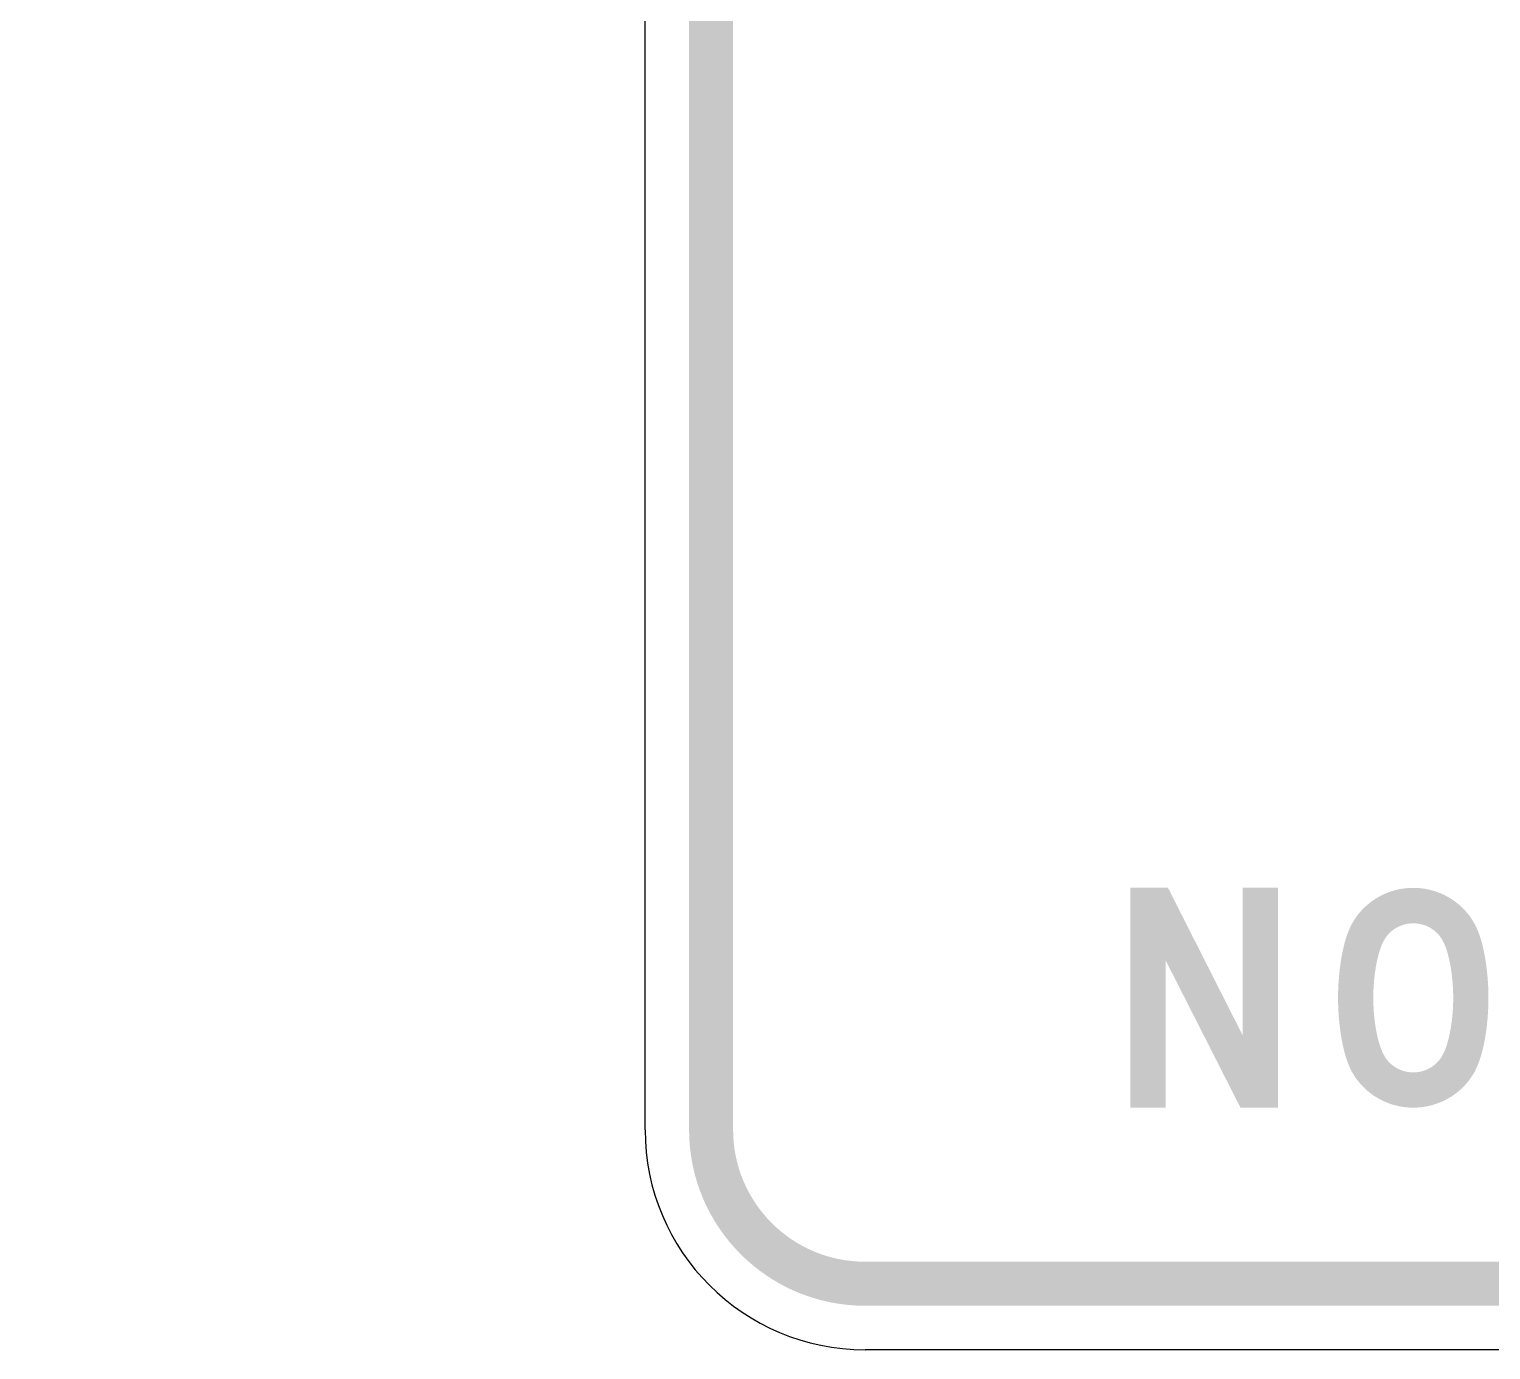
# Model space of a CAD drawing. Extents: x -6.6 to 43.9, y 0.2 to 34.4.
# Drawn here: x -6.63 to 10.3, y 3.85 to 19.15 of the extents above; entities that cross this region are included whole.
import ezdxf

# ---------------------------------------------------------------- set-up
doc = ezdxf.new("R2010")
doc.units = 0
doc.header["$MEASUREMENT"] = 0
doc.layers.add('L25', color=1, linetype='CONTINUOUS')

msp = doc.modelspace()

# ---------------------------------------------------------------- hatches: boundary and pattern name
at = {"layer": 'L25'}
h = msp.add_hatch(color=256, dxfattribs=at)
edge = h.paths.add_edge_path(flags=16)
edge.add_line((41.3039993357973, 4.867362799595185), (3.0539993357973, 4.867362799595227))
edge.add_arc((3.0539993357973, 6.397362799595271), 1.530000000000015, 180.0000000000005, 270, ccw=False)
edge.add_line((1.523999335797271, 6.397362799595214), (1.523999335797271, 31.89736279959517))
edge.add_arc((3.0539993357973, 31.89736279959516), 1.53, 90.00000000000051, 180.0000000000005, ccw=False)
edge.add_line((3.0539993357973, 33.42736279959519), (41.3039993357973, 33.42736279959519))
edge.add_arc((41.30399933579724, 31.89736279959516), 1.530000000000044, 1.0800249583553523e-12, 89.99999999999841, ccw=False)
edge.add_line((42.83399933579727, 31.89736279959516), (42.83399933579727, 6.397362799595157))
edge.add_arc((41.3039993357973, 6.397362799595157), 1.529999999999978, -90.0000000000008, 2.8421709430404007e-13, ccw=False)
edge = h.paths.add_edge_path()
edge.add_line((41.3039993357973, 4.357362799595194), (3.0539993357973, 4.357362799595236))
edge.add_arc((3.0539993357973, 6.397362799595214), 2.04, 180, 270, ccw=False)
edge.add_line((1.01399933579728, 6.397362799595214), (1.01399933579728, 31.89736279959517))
edge.add_arc((3.053999335797243, 31.89736279959521), 2.039999999999971, 89.9999999999996, 180.0000000000008, ccw=False)
edge.add_line((3.0539993357973, 33.93736279959523), (41.30399933579734, 33.93736279959523))
edge.add_arc((41.3039993357973, 31.89736279959516), 2.040000000000008, -2.2737367544323206e-13, 89.99999999999898, ccw=False)
edge.add_line((43.34399933579726, 31.89736279959516), (43.34399933579726, 6.397362799595157))
edge.add_arc((41.3039993357973, 6.397362799595157), 2.039999999999985, -90.00000000000051, 0, ccw=False)
h = msp.add_hatch(color=256, dxfattribs=at)
edge = h.paths.add_edge_path()
edge.add_line((33.04797761230856, 11.75072969969148), (33.04797761230856, 12.26012150602743))
edge.add_line((33.04797761230856, 12.26012150602742), (32.1826788670479, 12.26012150602742))
edge.add_line((32.18267886704785, 12.26012150602742), (32.18267886704785, 11.85305294463231))
edge.add_line((32.18267886704785, 11.85305294463228), (32.64090905091341, 11.85305294463228))
edge.add_arc((32.19039153004667, 11.81980648175778), 0.4517425858844799, -167.7603682689754, 4.22055804306018, ccw=False)
edge.add_line((31.7489172852334, 11.7240366792721), (31.7489172852334, 12.79620633278275))
edge.add_arc((32.17283218292414, 12.72183698460265), 0.4303889408812618, 38.86390389867728, 170.0495944512836, ccw=False)
edge.add_line((32.50794962881855, 12.99189427091449), (32.56527882639192, 12.89852957772358))
edge.add_line((32.56527882639193, 12.89852957772359), (32.94787878573598, 13.05201444513484))
edge.add_line((32.94787878573595, 13.05201444513489), (32.79955598740737, 13.28273879809045))
edge.add_arc((32.17239468835226, 12.71652631561443), 0.8449425248761997, 42.07629038227596, 169.4081457272808)
edge.add_line((31.34184872383832, 12.87183655730428), (31.34184872383832, 11.64840645475063))
edge.add_arc((32.18740215897952, 11.82480598972126), 0.863757725069362, 191.7840411082913, 355.08024228448)
h.paths.add_polyline_path([(27.00200848732527, 10.98552978100338), (26.54377830345976, 10.98552978100338), (25.90537023176358, 12.16002267945487), (25.65178653777974, 11.80189132216191), (25.65178653777974, 10.98552978100338), (25.24249355801635, 10.98552978100338), (25.24249355801635, 13.53693764941977), (25.65178653777974, 13.53693764941977), (25.65178653777974, 12.51592961837957), (26.41698645646784, 13.53693764941977), (26.92637826280384, 13.53693764941977), (26.16117834411574, 12.51592961837957)])
h.paths.add_polyline_path([(20.52227778052759, 12.46476799590914), (20.52227778052759, 10.98552978100338), (20.1129848007642, 10.98552978100338), (20.1129848007642, 13.53693764941977), (20.5467463825787, 13.53693764941977), (21.10729981138508, 12.10886105698444), (21.66785324019145, 13.53693764941977), (22.1016148220059, 13.53693764941977), (22.1016148220059, 10.98552978100338), (21.69454626061082, 10.98552978100338), (21.69454626061082, 12.46476799590914), (21.10729981138508, 10.98552978100338)])
h.paths.add_polyline_path([(28.02079209999727, 10.98552978100338), (27.61372353860213, 10.98552978100338), (27.61372353860213, 13.53471323105151), (28.02079209999727, 13.53471323105151)])
h.paths.add_polyline_path([(13.09494484884289, 13.53471323105151), (13.09494484884289, 10.98552978100338), (12.66118326702843, 10.98552978100338), (11.7936601033995, 12.69388308784193), (11.7936601033995, 10.98552978100338), (11.38659154200434, 10.98552978100338), (11.38659154200434, 13.53471323105151), (11.82035312381885, 13.53471323105151), (12.68565186907949, 11.82635992421297), (12.68565186907949, 13.53471323105151)])
h.paths.add_polyline_path([(30.61223949904263, 13.53471323105151), (30.61223949904263, 10.98552978100338), (30.17847791722818, 10.98552978100338), (29.31095475359928, 12.69388308784193), (29.31095475359928, 10.98552978100338), (28.90388619220414, 10.98552978100338), (28.90388619220414, 13.53471323105151), (29.33764777401859, 13.53471323105151), (30.20294651927929, 11.82635992421297), (30.20294651927929, 13.53471323105151)])
h.paths.add_polyline_path([(23.32319124258601, 11.06560884226144), (23.36444218334856, 11.04757454412334), (23.40663589517732, 11.03186024483023), (23.44963769649144, 11.01849201178493), (23.49331290571004, 11.00749591239014), (23.5375268412522, 10.99889801404868), (23.58214482153704, 10.9927243841633), (23.62703216498363, 10.98900109013664), (23.67205419001118, 10.98775419937164), (23.71707621503865, 10.98900109013664), (23.76196355848529, 10.9927243841633), (23.8065815387701, 10.99889801404868), (23.85079547431224, 11.00749591239014), (23.89447068353087, 11.01849201178493), (23.93747248484496, 11.03186024483023), (23.97966619667378, 11.04757454412334), (24.0209171374363, 11.06560884226144), (24.06109424602428, 11.08592693451857), (24.10008094321989, 11.10845206687549), (24.13776427027784, 11.13309734798963), (24.17403126845284, 11.15977588651862), (24.20876897899967, 11.18840079111976), (24.24186444317303, 11.21888517045068), (24.27320470222764, 11.2511421331688), (24.30267679741837, 11.28508478793168), (24.33020107834773, 11.32071603111729), (24.35583112801032, 11.35839790998619), (24.37965383774878, 11.39858225951946), (24.40175609890542, 11.44172091469801), (24.42222480282294, 11.48826571050301), (24.44114684084377, 11.53866848191552), (24.45860910431031, 11.59338106391652), (24.47469848456524, 11.65285529148719), (24.48946059956336, 11.71735907960016), (24.50277597370859, 11.78642466319496), (24.51448385801746, 11.85940035720273), (24.52442350350617, 11.9356344765547), (24.53243416119113, 12.01447533618193), (24.53835508208874, 12.09527125101573), (24.54202551721528, 12.17737053598717), (24.5432847175872, 12.26012150602742), (24.54202551721528, 12.34287320016222), (24.53835508208874, 12.42497755379532), (24.53243416119113, 12.50578722642496), (24.52442350350617, 12.5846548775495), (24.51448385801746, 12.66093316666723), (24.50277597370859, 12.73397475327641), (24.48946059956336, 12.80313229687539), (24.47469848456524, 12.86775845696241), (24.45860910431031, 12.92738764076051), (24.44114684084371, 12.98228124639178), (24.42222480282294, 13.03288241970301), (24.40175609890542, 13.07963430654104), (24.37965383774872, 13.12298005275255), (24.35583112801032, 13.16336280418454), (24.33020107834767, 13.20122570668366), (24.30267679741837, 13.23701190609677), (24.2732047022277, 13.27107693283364), (24.24186444317303, 13.30342585555593), (24.20876897899967, 13.33397612748826), (24.17403126845284, 13.36264520185523), (24.13776427027784, 13.38935053188141), (24.10008094321989, 13.41400957079151), (24.06109424602428, 13.43653977181009), (24.0209171374363, 13.45685858816171), (23.97966619667378, 13.47489288629987), (23.93747248484496, 13.49060718559298), (23.89447068353087, 13.50397541863828), (23.85079547431224, 13.51497151803301), (23.8065815387701, 13.52356941637447), (23.76196355848529, 13.52974304625985), (23.71707621503865, 13.53346634028645), (23.67205419001118, 13.53471323105151), (23.62703216498363, 13.53346634028645), (23.58214482153704, 13.52974304625985), (23.5375268412522, 13.52356941637447), (23.49331290571004, 13.51497151803301), (23.44963769649144, 13.50397541863828), (23.40663589517732, 13.49060718559298), (23.36444218334856, 13.47489288629987), (23.32319124258601, 13.45685858816171), (23.28301413399799, 13.43653977181009), (23.24402743680241, 13.41400957079151), (23.20634410974446, 13.38935053188141), (23.17007711156947, 13.36264520185523), (23.13533940102263, 13.33397612748826), (23.10224393684928, 13.30342585555593), (23.07090367779463, 13.27107693283364), (23.04143158260393, 13.23701190609677), (23.01390730167461, 13.20122570668366), (22.98827725201193, 13.16336280418454), (22.96445454227353, 13.12298005275255), (22.94235228111683, 13.07963430654104), (22.92188357719937, 13.03288241970301), (22.90296153917853, 12.98228124639184), (22.88549927571194, 12.92738764076051), (22.86940989545701, 12.86775845696241), (22.85464778045892, 12.80313229687539), (22.84133240631365, 12.73397475327641), (22.82962452200485, 12.66093316666723), (22.81968487651608, 12.5846548775495), (22.81167421883112, 12.50578722642496), (22.80575329793351, 12.42497755379532), (22.80208286280697, 12.34287320016222), (22.80082366243508, 12.26012150602742), (22.80208286280697, 12.17737053598717), (22.80575329793351, 12.09527125101573), (22.81167421883112, 12.01447533618193), (22.81968487651608, 11.9356344765547), (22.82962452200485, 11.85940035720273), (22.84133240631365, 11.78642466319496), (22.85464778045892, 11.71735907960016), (22.86940989545701, 11.65285529148719), (22.88549927571194, 11.59338106391652), (22.90296153917853, 11.53866848191552), (22.92188357719937, 11.48826571050301), (22.94235228111683, 11.44172091469801), (22.96445454227353, 11.39858225951946), (22.98827725201193, 11.35839790998619), (23.01390730167458, 11.32071603111729), (23.04143158260393, 11.28508478793168), (23.07090367779463, 11.2511421331688), (23.10224393684928, 11.21888517045068), (23.13533940102263, 11.18840079111976), (23.17007711156947, 11.15977588651862), (23.20634410974446, 11.13309734798963), (23.24402743680241, 11.10845206687549), (23.28301413399799, 11.08592693451857)])
h.paths.add_polyline_path([(23.67205419001118, 11.39630570634563), (23.70371956750569, 11.39761631742851), (23.7351894394796, 11.40150760138397), (23.76626830041218, 11.40791873427224), (23.79676064478281, 11.41678889215353), (23.82647096707083, 11.42805725108815), (23.85520376175566, 11.44166298713634), (23.88276352331656, 11.45754527635825), (23.90895474623289, 11.47564329481429), (23.93362464656082, 11.49597948943443), (23.95679132666322, 11.51890939062849), (23.97851561048003, 11.54487179967623), (23.99885832195082, 11.57430551785728), (24.01788028501551, 11.60764934645135), (24.03564232361381, 11.64534208673808), (24.0522052616854, 11.68782253999711), (24.06762992317013, 11.7355295075082), (24.08193441043102, 11.78871135369207), (24.09496593952406, 11.84685469553324), (24.10652900492869, 11.90925571315745), (24.11642810112426, 11.97521058669031), (24.12446772259011, 12.04401549625754), (24.13045236380555, 12.11496662198488), (24.13418651924991, 12.18736014399781), (24.13547468340266, 12.26049224242212), (24.13418651924991, 12.3336562010054), (24.13045236380555, 12.40613371798275), (24.12446772259011, 12.47720359521151), (24.11642810112426, 12.54614463454868), (24.10652900492869, 12.61223563785154), (24.09496593952406, 12.67475540697717), (24.08193441043102, 12.73298274378277), (24.06762992317013, 12.78619645012554), (24.0522052616854, 12.83387083338317), (24.03564232361381, 12.87626222301617), (24.01788028501551, 12.91382245400553), (23.99885832195082, 12.94700336133235), (23.97851561048003, 12.97625677997769), (23.95679132666322, 13.00203454492259), (23.93362464656082, 13.02478849114812), (23.90895474623289, 13.0449704536353), (23.88276352331656, 13.06294610011724), (23.85520376175566, 13.07873642933509), (23.82647096707083, 13.09227627278182), (23.79676064478281, 13.10350046195066), (23.76626830041218, 13.1123438283347), (23.7351894394796, 13.11874120342708), (23.70371956750569, 13.12262741872087), (23.67205419001118, 13.12393730570926), (23.64038881251662, 13.12262741872087), (23.60891894054271, 13.11874120342708), (23.57784007961016, 13.1123438283347), (23.54734773523947, 13.10350046195066), (23.51763741295144, 13.09227627278182), (23.48890461826667, 13.07873642933509), (23.46134485670575, 13.06294610011724), (23.43515363378941, 13.0449704536353), (23.41048373346149, 13.02478849114812), (23.38731705335908, 13.00203454492259), (23.3655927695423, 12.97625677997769), (23.34525005807143, 12.94700336133235), (23.32622809500677, 12.91382245400553), (23.30846605640846, 12.87626222301617), (23.29190311833688, 12.83387083338317), (23.27647845685212, 12.78619645012554), (23.26217396959129, 12.73298274378277), (23.24914244049819, 12.67475540697717), (23.23757937509356, 12.61223563785154), (23.22768027889799, 12.54614463454868), (23.21964065743219, 12.47720359521145), (23.21365601621676, 12.40613371798275), (23.20992186077234, 12.3336562010054), (23.20863369661961, 12.26049224242212), (23.20992186077234, 12.18736014399781), (23.21365601621676, 12.11496662198488), (23.21964065743219, 12.04401549625754), (23.22768027889799, 11.97521058669031), (23.23757937509356, 11.90925571315745), (23.24914244049819, 11.84685469553324), (23.26217396959129, 11.78871135369207), (23.27647845685212, 11.7355295075082), (23.29190311833688, 11.68782253999711), (23.30846605640846, 11.64534208673808), (23.32622809500677, 11.60764934645135), (23.34525005807143, 11.57430551785728), (23.3655927695423, 11.54487179967623), (23.38731705335908, 11.51890939062849), (23.41048373346149, 11.49597948943443), (23.43515363378941, 11.47564329481429), (23.46134485670575, 11.45754527635825), (23.48890461826667, 11.44166298713634), (23.51763741295144, 11.42805725108815), (23.54734773523947, 11.41678889215353), (23.5778400796101, 11.40791873427224), (23.60891894054271, 11.40150760138397), (23.64038881251662, 11.39761631742851)], flags=16)
h.paths.add_polyline_path([(14.31652126942299, 11.06560884226144), (14.35777221018549, 11.04757454412334), (14.39996592201427, 11.03186024483023), (14.44296772332842, 11.01849201178493), (14.48664293254703, 11.00749591239014), (14.53085686808919, 10.99889801404868), (14.57547484837397, 10.9927243841633), (14.62036219182059, 10.98900109013664), (14.66538421684811, 10.98775419937164), (14.71040624187563, 10.98900109013664), (14.75529358532225, 10.9927243841633), (14.79991156560709, 10.99889801404868), (14.84412550114922, 11.00749591239014), (14.8878007103678, 11.01849201178493), (14.93080251168195, 11.03186024483023), (14.97299622351073, 11.04757454412334), (15.01424716427323, 11.06560884226144), (15.05442427286127, 11.08592693451857), (15.09341097005688, 11.10845206687549), (15.13109429711483, 11.13309734798963), (15.16736129528982, 11.15977588651862), (15.20209900583666, 11.18840079111976), (15.23519447001001, 11.21888517045068), (15.26653472906463, 11.2511421331688), (15.2960068242553, 11.28508478793168), (15.32353110518466, 11.32071603111729), (15.34916115484731, 11.35839790998619), (15.37298386458571, 11.39858225951946), (15.39508612574241, 11.44172091469801), (15.41555482965987, 11.48826571050301), (15.4344768676807, 11.53866848191552), (15.4519391311473, 11.59338106391652), (15.46802851140222, 11.65285529148719), (15.48279062640032, 11.71735907960016), (15.49610600054558, 11.78642466319496), (15.50781388485439, 11.85940035720273), (15.51775353034316, 11.9356344765547), (15.52576418802812, 12.01447533618193), (15.53168510892573, 12.09527125101573), (15.53535554405227, 12.17737053598717), (15.53661474442416, 12.26012150602742), (15.53535554405227, 12.34287320016222), (15.53168510892573, 12.42497755379532), (15.52576418802812, 12.50578722642496), (15.51775353034316, 12.5846548775495), (15.50781388485439, 12.66093316666723), (15.49610600054558, 12.73397475327641), (15.48279062640032, 12.80313229687539), (15.46802851140222, 12.86775845696241), (15.4519391311473, 12.92738764076051), (15.4344768676807, 12.98228124639178), (15.41555482965987, 13.03288241970301), (15.39508612574241, 13.07963430654104), (15.37298386458571, 13.12298005275255), (15.34916115484731, 13.16336280418454), (15.32353110518466, 13.20122570668366), (15.2960068242553, 13.23701190609677), (15.26653472906463, 13.27107693283364), (15.23519447001001, 13.30342585555593), (15.20209900583666, 13.33397612748826), (15.16736129528982, 13.36264520185523), (15.13109429711483, 13.38935053188141), (15.09341097005688, 13.41400957079151), (15.05442427286127, 13.43653977181009), (15.01424716427323, 13.45685858816171), (14.97299622351073, 13.47489288629987), (14.93080251168195, 13.49060718559298), (14.8878007103678, 13.50397541863828), (14.84412550114922, 13.51497151803301), (14.79991156560709, 13.52356941637447), (14.75529358532225, 13.52974304625985), (14.71040624187563, 13.53346634028645), (14.66538421684811, 13.53471323105151), (14.62036219182059, 13.53346634028645), (14.57547484837397, 13.52974304625985), (14.53085686808919, 13.52356941637447), (14.48664293254703, 13.51497151803301), (14.44296772332842, 13.50397541863828), (14.39996592201427, 13.49060718559298), (14.35777221018549, 13.47489288629987), (14.31652126942299, 13.45685858816171), (14.27634416083495, 13.43653977181009), (14.2373574636394, 13.41400957079151), (14.19967413658145, 13.38935053188141), (14.1634071384064, 13.36264520185523), (14.12866942785962, 13.33397612748826), (14.09557396368621, 13.30342585555593), (14.06423370463159, 13.27107693283364), (14.03476160944092, 13.23701190609677), (14.00723732851156, 13.20122570668366), (13.98160727884891, 13.16336280418454), (13.95778456911052, 13.12298005275255), (13.93568230795381, 13.07963430654104), (13.91521360403635, 13.03288241970301), (13.89629156601552, 12.98228124639184), (13.87882930254892, 12.92738764076051), (13.862739922294, 12.86775845696241), (13.8479778072959, 12.80313229687539), (13.83466243315064, 12.73397475327641), (13.82295454884178, 12.66093316666723), (13.81301490335306, 12.5846548775495), (13.8050042456681, 12.50578722642496), (13.79908332477046, 12.42497755379532), (13.79541288964396, 12.34287320016222), (13.79415368927204, 12.26012150602742), (13.79541288964396, 12.17737053598717), (13.79908332477049, 12.09527125101573), (13.8050042456681, 12.01447533618193), (13.81301490335306, 11.9356344765547), (13.82295454884178, 11.85940035720273), (13.83466243315064, 11.78642466319496), (13.8479778072959, 11.71735907960016), (13.862739922294, 11.65285529148719), (13.87882930254892, 11.59338106391652), (13.89629156601552, 11.53866848191552), (13.91521360403635, 11.48826571050301), (13.93568230795381, 11.44172091469801), (13.95778456911052, 11.39858225951946), (13.98160727884891, 11.35839790998619), (14.00723732851156, 11.32071603111729), (14.03476160944092, 11.28508478793168), (14.06423370463159, 11.2511421331688), (14.09557396368621, 11.21888517045068), (14.12866942785962, 11.18840079111976), (14.1634071384064, 11.15977588651862), (14.19967413658145, 11.13309734798963), (14.2373574636394, 11.10845206687549), (14.27634416083495, 11.08592693451857)])
h.paths.add_polyline_path([(14.66538421684811, 11.39630570634563), (14.69704959434267, 11.39761631742851), (14.72851946631653, 11.40150760138397), (14.75959832724914, 11.40791873427224), (14.79009067161977, 11.41678889215353), (14.81980099390782, 11.42805725108815), (14.84853378859259, 11.44166298713634), (14.87609355015354, 11.45754527635825), (14.90228477306988, 11.47564329481429), (14.92695467339774, 11.49597948943443), (14.95012135350021, 11.51890939062849), (14.97184563731696, 11.54487179967623), (14.99218834878781, 11.57430551785728), (15.01121031185249, 11.60764934645135), (15.02897235045077, 11.64534208673808), (15.04553528852239, 11.68782253999711), (15.06095995000712, 11.7355295075082), (15.075264437268, 11.78871135369207), (15.08829596636104, 11.84685469553324), (15.09985903176567, 11.90925571315745), (15.10975812796124, 11.97521058669031), (15.1177977494271, 12.04401549625754), (15.12378239064253, 12.11496662198488), (15.12751654608689, 12.18736014399781), (15.12880471023962, 12.26049224242212), (15.12751654608689, 12.3336562010054), (15.12378239064248, 12.40613371798275), (15.1177977494271, 12.47720359521151), (15.10975812796124, 12.54614463454868), (15.09985903176567, 12.61223563785154), (15.08829596636104, 12.67475540697717), (15.075264437268, 12.73298274378277), (15.06095995000712, 12.78619645012554), (15.04553528852239, 12.83387083338317), (15.02897235045077, 12.87626222301617), (15.01121031185249, 12.91382245400553), (14.99218834878781, 12.94700336133235), (14.97184563731696, 12.97625677997769), (14.95012135350021, 13.00203454492259), (14.92695467339774, 13.02478849114812), (14.90228477306988, 13.0449704536353), (14.87609355015354, 13.06294610011724), (14.84853378859259, 13.07873642933509), (14.81980099390782, 13.09227627278182), (14.79009067161977, 13.10350046195066), (14.75959832724914, 13.1123438283347), (14.72851946631653, 13.11874120342708), (14.69704959434267, 13.12262741872087), (14.66538421684811, 13.12393730570926), (14.63371883935355, 13.12262741872087), (14.60224896737969, 13.11874120342708), (14.57117010644708, 13.1123438283347), (14.54067776207646, 13.10350046195066), (14.5109674397884, 13.09227627278182), (14.48223464510363, 13.07873642933509), (14.45467488354274, 13.06294610011724), (14.42848366062634, 13.0449704536353), (14.40381376029848, 13.02478849114812), (14.38064708019601, 13.00203454492259), (14.35892279637926, 12.97625677997769), (14.33858008490841, 12.94700336133235), (14.31955812184373, 12.91382245400553), (14.30179608324545, 12.87626222301617), (14.28523314517383, 12.83387083338317), (14.2698084836891, 12.78619645012554), (14.25550399642822, 12.73298274378277), (14.24247246733518, 12.67475540697717), (14.23090940193055, 12.61223563785154), (14.22101030573498, 12.54614463454868), (14.21297068426912, 12.47720359521145), (14.20698604305369, 12.40613371798275), (14.20325188760933, 12.3336562010054), (14.2019637234566, 12.26049224242212), (14.20325188760933, 12.18736014399781), (14.20698604305369, 12.11496662198488), (14.21297068426912, 12.04401549625754), (14.22101030573498, 11.97521058669031), (14.23090940193055, 11.90925571315745), (14.24247246733518, 11.84685469553324), (14.25550399642822, 11.78871135369207), (14.2698084836891, 11.7355295075082), (14.28523314517383, 11.68782253999711), (14.30179608324545, 11.64534208673808), (14.31955812184373, 11.60764934645135), (14.33858008490841, 11.57430551785728), (14.35892279637926, 11.54487179967623), (14.38064708019601, 11.51890939062849), (14.40381376029848, 11.49597948943443), (14.42848366062634, 11.47564329481429), (14.45467488354274, 11.45754527635825), (14.48223464510363, 11.44166298713634), (14.5109674397884, 11.42805725108815), (14.54067776207646, 11.41678889215353), (14.57117010644708, 11.40791873427224), (14.60224896737969, 11.40150760138397), (14.63371883935355, 11.39761631742851)], flags=16)
h.paths.add_polyline_path([(17.75287691201984, 11.59724483228024), (17.83867016518974, 11.46680065252474), (17.9210029706442, 11.35906986970161), (18.0000643170531, 11.27153263487804), (18.07604319308643, 11.2016690991212), (18.14912858741417, 11.14695941349828), (18.21950948870619, 11.10488372907639), (18.28737488563257, 11.07292219692283), (18.35291376686317, 11.04855496810461), (18.41631874154066, 11.02965899748654), (18.47779690069791, 11.01569845512319), (18.53755895584067, 11.00653431486631), (18.59581561847435, 11.00202755056813), (18.65277760010463, 11.00203913608044), (18.7086556122371, 11.00643004525534), (18.76366036637734, 11.01506125194476), (18.81800257403091, 11.02779373000067), (18.87179410780135, 11.04449424603126), (18.92475148468364, 11.06505273766936), (18.97649238277083, 11.08936493530393), (19.02663448015579, 11.11732656932395), (19.07479545493149, 11.14883337011838), (19.12059298519091, 11.18378106807626), (19.16364474902701, 11.22206539358655), (19.20356842453268, 11.26358207703828), (19.24004106555162, 11.30814647432857), (19.27297722893042, 11.35525244338726), (19.30235084726618, 11.40431346765251), (19.32813585315631, 11.45474303056233), (19.35030617919796, 11.50595461555469), (19.36883575798842, 11.5573617060677), (19.38369852212492, 11.6083777855394), (19.39486840420471, 11.65841633740786), (19.40235336926747, 11.70700380385642), (19.40629751212293, 11.75411846204941), (19.40687896002325, 11.79985154789648), (19.40427584022055, 11.84429429730721), (19.39866627996693, 11.88753794619134), (19.39022840651461, 11.92967373045843), (19.37914034711571, 11.97079288601816), (19.36558022902236, 12.01098664878015), (19.34970952531273, 12.05031149811703), (19.33162309236909, 12.08868488725341), (19.31139913239969, 12.12598951287691), (19.28911584761272, 12.16210807167511), (19.2648514402166, 12.19692326033567), (19.23868411241943, 12.23031777554615), (19.21069206642954, 12.26217431399425), (19.18095350445515, 12.29237557236746), (19.14954880098816, 12.32082814247269), (19.11656701965461, 12.34753419659341), (19.08209939636404, 12.37251980213244), (19.04623716702625, 12.39581102649248), (19.00907156755079, 12.41743393707634), (18.97069383384724, 12.43741460128672), (18.93119520182537, 12.45577908652638), (18.89066690739469, 12.47255346019813), (18.84926318268828, 12.48778334025673), (18.80739024473223, 12.50159254686525), (18.76551730677625, 12.5141244507389), (18.7241135820698, 12.52552242259276), (18.68364828386245, 12.53592983314195), (18.64459062540382, 12.54549005310179), (18.60740981994337, 12.55434645318718), (18.57257508073076, 12.56264240411343), (18.54043831770312, 12.57053213801339), (18.510882227548, 12.5782133326914), (18.48367220364071, 12.58589452736931), (18.45857363935644, 12.59378426126932), (18.43535192807042, 12.60209107361339), (18.41377246315781, 12.61102350362353), (18.3936006379939, 12.62079009052172), (18.37460184595389, 12.63159937353009), (18.35660447663633, 12.64361282572673), (18.33968890453303, 12.65680365561445), (18.3239985003591, 12.67109800555193), (18.30967663482977, 12.68642201789828), (18.29686667866008, 12.70270183501225), (18.28571200256528, 12.71986359925268), (18.27635597726038, 12.73783345297846), (18.26894197346064, 12.75653753854846), (18.26365753164694, 12.77591865249553), (18.26086687136331, 12.79598620804842), (18.26097838191953, 12.81676627260993), (18.26440045262541, 12.8382849135827), (18.27154147279077, 12.86056819836961), (18.28280983172536, 12.88364219437341), (18.29861391873908, 12.9075329689968), (18.31936212314162, 12.9322665896425), (18.34527529376194, 12.95774168307764), (18.37582411750523, 12.98334711352663), (18.41029174079574, 13.00834430457792), (18.44796131005779, 13.0319946798204), (18.48811597171562, 13.05355966284253), (18.53003887219359, 13.0723006772331), (18.57301315791591, 13.08747914658068), (18.61632197530693, 13.09835649447405), (18.65941935709782, 13.1041094254428), (18.70244288124755, 13.10357576778085), (18.7457010120221, 13.09550863072326), (18.78950221368734, 13.0786611235049), (18.83415495050917, 13.05178635536083), (18.8799676867535, 13.01363743552588), (18.9272488866863, 12.96296747323515), (18.97630701457345, 12.89852957772359), (19.3589069739175, 13.02532142471551), (19.30159091006652, 13.1242113754854), (19.24634503245079, 13.20688088489209), (19.19304986547445, 13.27514815427753), (19.14158593354156, 13.33083138498387), (19.09183376105611, 13.37574877835311), (19.04367387242218, 13.41171853572729), (18.9969867920438, 13.44055885844841), (18.95165304432504, 13.46408794785862), (18.90753070673978, 13.48384522890927), (18.86438806904133, 13.5002550209897), (18.82197097405287, 13.51346286709867), (18.7800252645975, 13.52361431023479), (18.73829678349841, 13.53085489339674), (18.69653137357875, 13.53533015958334), (18.65447487766167, 13.53718565179321), (18.61187313857036, 13.53656691302501), (18.56855852842321, 13.53359233273306), (18.52470953651959, 13.52827168619331), (18.4805911814542, 13.52058759513727), (18.43646848182166, 13.51052268129644), (18.3926064562167, 13.49805956640233), (18.34927012323388, 13.48318087218638), (18.30672450146793, 13.46586922038011), (18.26523460951353, 13.44610723271501), (18.22504157084603, 13.42389708147471), (18.18629092846427, 13.39931914115101), (18.14910433024767, 13.37247333678772), (18.11360342407579, 13.3434595934288), (18.07990985782817, 13.31237783611812), (18.04814527938424, 13.27932798989957), (18.01843133662362, 13.24440997981708), (17.99088967742574, 13.20772373091444), (17.96563615691394, 13.16939378744928), (17.94276345918701, 13.12964317053411), (17.92235847558734, 13.08871952049503), (17.90450809745752, 13.04687047765822), (17.88929921614005, 13.00434368234983), (17.87681872297742, 12.96138677489603), (17.86715350931212, 12.91824739562287), (17.86039046648665, 12.87517318485669), (17.856596211197, 12.83239078418239), (17.85575626155276, 12.79004284022062), (17.85783586101684, 12.74825100085098), (17.86280025305231, 12.70713691395292), (17.87061468112211, 12.66682222740587), (17.88124438868931, 12.6274285890895), (17.89465461921682, 12.58907764688331), (17.91081061616768, 12.55189104866673), (17.92961969544319, 12.5159998555481), (17.95075746269799, 12.48157278155077), (17.97384159602507, 12.44878795392685), (17.99848977351735, 12.41782349992855), (18.02431967326777, 12.38885754680803), (18.05094897336926, 12.36206822181742), (18.07799535191484, 12.33763365220886), (18.1050764869974, 12.31573196523442), (18.13188898301271, 12.29646381003261), (18.15844514956757, 12.27961992328687), (18.18483622257173, 12.26491356356689), (18.21115343793468, 12.25205798944245), (18.23748803156619, 12.2407664594831), (18.26393123937584, 12.23075223225874), (18.29057429727322, 12.22172856633898), (18.31750844116806, 12.21340872029361), (18.34479377090554, 12.2055450537963), (18.37236584207329, 12.19804633093759), (18.40012907419458, 12.19086041691196), (18.42798788679261, 12.18393517691385), (18.45584669939066, 12.17721847613774), (18.48360993151192, 12.17065817977817), (18.51118200267967, 12.16420215302963), (18.53846733241716, 12.15779826108655), (18.56539857993388, 12.15137119811885), (18.5920213631847, 12.14475297419762), (18.61840953981073, 12.13775242836937), (18.64463696745312, 12.13017839968046), (18.67077750375304, 12.12183972717753), (18.69690500635153, 12.11254524990693), (18.72309333288982, 12.10210380691518), (18.74941634100898, 12.09032423724875), (18.77588054755969, 12.07704361964051), (18.80222310623094, 12.06221199156846), (18.82811382992111, 12.04580763019692), (18.85322253152867, 12.0278088126903), (18.87721902395211, 12.00819381621295), (18.89977312008983, 11.98694091792925), (18.92055463284038, 11.96402839500371), (18.93923337510216, 11.93943452460047), (18.95552912229556, 11.91318827050054), (18.96936149992877, 11.88552134295054), (18.98070009603191, 11.85671613881368), (18.98951449863512, 11.82705505495306), (18.99577429576851, 11.7968204882319), (18.99944907546219, 11.76629483551324), (19.00050842574632, 11.73576049366039), (18.99892193465098, 11.70549985953642), (18.99468308532551, 11.67577360716894), (18.98788094139593, 11.6467555192429), (18.97862846160754, 11.61859765560774), (18.96703860470564, 11.59145207611277), (18.95322432943544, 11.56547084060753), (18.93729859454226, 11.54080600894127), (18.91937435877128, 11.51760964096349), (18.89956458086783, 11.49603379652348), (18.877993080995, 11.47621243310772), (18.85482712498703, 11.45820709875039), (18.83024484009619, 11.44206123912284), (18.80442435357457, 11.42781829989622), (18.77754379267429, 11.41552172674193), (18.7497812846475, 11.40521496533108), (18.72131495674643, 11.39694146133502), (18.69232293622315, 11.3907446604249), (18.66294171489483, 11.38667524921732), (18.63314124283897, 11.38481287810953), (18.60284983469785, 11.38524443844398), (18.57199580511403, 11.38805682156328), (18.54050746872983, 11.39333691880984), (18.50831314018779, 11.40117162152626), (18.47534113413025, 11.411647821055), (18.44151976519964, 11.4248524087385), (18.40678458898364, 11.44109022837029), (18.37110012485073, 11.46153793354665), (18.33443813311453, 11.48759013031497), (18.29677037408879, 11.52064142472256), (18.25806860808717, 11.56208642281672), (18.21830459542338, 11.61331973064466), (18.17745009641101, 11.67573595425381), (18.13547687136389, 11.75072969969148)])
h.paths.add_polyline_path([(-6.631329200168011, 11.75474714998893), (-6.631329200168011, 12.76997844920152), (-5.675079200168, 12.76997844920152), (-5.675079200168, 11.75474714998893)], flags=9)
h = msp.add_hatch(color=256, dxfattribs=at)
edge = h.paths.add_edge_path()
edge.add_line((31.57318823413937, 7.417562718283307), (31.57318823413937, 7.926954524619262))
edge.add_line((31.57318823413937, 7.926954524619305), (30.70788948887871, 7.926954524619305))
edge.add_line((30.70788948887866, 7.926954524619305), (30.70788948887866, 7.519885963224198))
edge.add_line((30.70788948887866, 7.519885963224169), (31.16611967274422, 7.519885963224169))
edge.add_arc((30.71560215187748, 7.486639500349611), 0.4517425858844799, -167.7603682689754, 4.22055804306018, ccw=False)
edge.add_line((30.27412790706421, 7.390869697863991), (30.27412790706421, 8.463039351374633))
edge.add_arc((30.698042804755, 8.388670003194534), 0.4303889408812618, 38.86390389867728, 170.0495944512836, ccw=False)
edge.add_line((31.03316025064936, 8.658727289506373), (31.09048944822273, 8.565362596315467))
edge.add_line((31.09048944822274, 8.565362596315481), (31.47308940756679, 8.718847463726732))
edge.add_line((31.47308940756676, 8.718847463726775), (31.32476660923818, 8.949571816682337))
edge.add_arc((30.69760531018306, 8.383359334206318), 0.8449425248761997, 42.07629038227596, 169.4081457272808)
edge.add_line((29.86705934566908, 8.538669575896108), (29.86705934566908, 7.315239473342459))
edge.add_arc((30.71261278081033, 7.491639008313086), 0.863757725069362, 191.7840411082913, 355.08024228448)
h.paths.add_polyline_path([(33.935520541252, 6.65236279959521), (33.52845197985687, 6.65236279959521), (33.52845197985687, 7.773469657208011), (32.63646021417685, 7.773469657208011), (32.63646021417685, 6.65236279959521), (32.22939165278177, 6.65236279959521), (32.22939165278177, 9.201546249643343), (32.63646021417685, 9.201546249643343), (32.63646021417685, 8.180538218603147), (33.52845197985687, 8.180538218603147), (33.52845197985687, 9.201546249643343), (33.935520541252, 9.201546249643343)])
h.paths.add_polyline_path([(28.1164420898333, 7.059431360990345), (28.1164420898333, 6.65236279959521), (26.56157365040599, 6.65236279959521), (26.56157365040599, 9.201546249643343), (26.97086663016944, 9.201546249643343), (26.97086663016944, 7.059431360990345)])
h.paths.add_polyline_path([(16.38263519715974, 7.773469657208011), (15.8732433908238, 7.773469657208011), (16.12682708480764, 8.538669575896108)], flags=16)
h.paths.add_polyline_path([(15.49064343147975, 6.65236279959521), (15.0568818496653, 6.65236279959521), (15.9244050132942, 9.201546249643343), (16.33147357468931, 9.201546249643343), (17.19677231995001, 6.65236279959521), (16.76523515650382, 6.65236279959521), (16.52277355436138, 7.366401095812876), (15.73310503362217, 7.366401095812876)])
h.paths.add_polyline_path([(19.62138834137446, 6.65236279959521), (19.16315815750895, 6.65236279959521), (18.52475008581274, 7.8268556980467), (18.2711663918289, 7.468724340753738), (18.2711663918289, 6.65236279959521), (17.86187341206551, 6.65236279959521), (17.86187341206551, 9.203770668011657), (18.2711663918289, 9.203770668011657), (18.2711663918289, 8.182762636971404), (19.036366310517, 9.203770668011657), (19.54575811685299, 9.203770668011657), (18.7805581981649, 8.182762636971404)])
h.paths.add_polyline_path([(29.13522570250518, 6.65236279959521), (28.72815714111005, 6.65236279959521), (28.72815714111005, 9.201546249643343), (29.13522570250518, 9.201546249643343)])
h.paths.add_polyline_path([(14.39178075754978, 9.201546249643343), (14.39178075754978, 6.65236279959521), (13.95801917573527, 6.65236279959521), (13.09049601210631, 8.360716106433756), (13.09049601210631, 6.65236279959521), (12.68342745071124, 6.65236279959521), (12.68342745071124, 9.201546249643343), (13.11718903252569, 9.201546249643343), (13.98248777778639, 7.493192942804797), (13.98248777778639, 9.201546249643343)])
h.paths.add_polyline_path([(7.836419826230554, 9.201546249643343), (7.836419826230554, 6.65236279959521), (7.402658244416102, 6.65236279959521), (6.535135080787143, 8.360716106433756), (6.535135080787143, 6.65236279959521), (6.128066519392036, 6.65236279959521), (6.128066519392036, 9.201546249643343), (6.561828101206487, 9.201546249643343), (7.427126846467161, 7.493192942804797), (7.427126846467161, 9.201546249643343)])
h.paths.add_polyline_path([(21.37867885231515, 7.773469657208011), (20.64017195404642, 7.773469657208011), (20.64017195404642, 7.059431360990345), (21.78797183207854, 7.059431360990345), (21.78797183207854, 6.65236279959521), (20.23310339265129, 6.65236279959521), (20.23310339265129, 9.201546249643343), (21.71011718918876, 9.201546249643343), (21.71011718918876, 8.794477688248207), (20.64017195404642, 8.794477688248207), (20.64017195404642, 8.182762636971404), (21.37867885231515, 8.182762636971404)])
h.paths.add_polyline_path([(9.055771828442346, 6.730217442485014), (9.097022769204898, 6.712183144346852), (9.139216481033657, 6.696468845053744), (9.182218282347776, 6.683100612008445), (9.225893491566381, 6.672104512613714), (9.270107427108542, 6.663506614272251), (9.314725407393382, 6.657332984386869), (9.359612750839972, 6.65360969036027), (9.404634775867521, 6.65236279959521), (9.449656800894985, 6.65360969036027), (9.494544144341631, 6.657332984386869), (9.539162124626444, 6.663506614272251), (9.583376060168575, 6.672104512613714), (9.62705126938721, 6.683100612008445), (9.6700530707013, 6.696468845053744), (9.712246782530116, 6.712183144346852), (9.75349772329264, 6.730217442485014), (9.793674831880622, 6.750535534742141), (9.832661529076233, 6.77306066709906), (9.870344856134182, 6.797705948213263), (9.906611854309176, 6.82438448674219), (9.941349564856012, 6.853009391343335), (9.974445029029397, 6.883493770674249), (10.00578528808404, 6.915750733392429), (10.03525738327465, 6.949693388155197), (10.06278166420407, 6.985324631340859), (10.08841171386666, 7.023006510209825), (10.11223442360506, 7.063190859742974), (10.13433668476176, 7.106329514921583), (10.15480538867928, 7.152874310726588), (10.17372742670008, 7.203277082139095), (10.19118969016668, 7.257989664140155), (10.20727907042163, 7.317463891710759), (10.22204118541967, 7.381967679823674), (10.23535655956493, 7.451033263418537), (10.2470644438738, 7.524008957426304), (10.25700408936251, 7.60024307677827), (10.26501474704753, 7.679083936405561), (10.27093566794511, 7.759879851239361), (10.27460610307168, 7.841979136210739), (10.27586530344354, 7.924730106250991), (10.27460610307168, 8.00748180038579), (10.27093566794511, 8.089586154018889), (10.26501474704753, 8.170395826648587), (10.25700408936251, 8.24926347777307), (10.2470644438738, 8.325541766890865), (10.23535655956493, 8.398583353500044), (10.22204118541967, 8.46774089709902), (10.20727907042163, 8.53236705718598), (10.19118969016668, 8.591996240984088), (10.17372742670008, 8.646889846615352), (10.15480538867928, 8.697491019926588), (10.13433668476176, 8.744242906764555), (10.11223442360506, 8.787588652976183), (10.08841171386666, 8.827971404408117), (10.06278166420407, 8.865834306907232), (10.03525738327465, 8.901620506320342), (10.00578528808404, 8.935685533057267), (9.974445029029397, 8.968034455779502), (9.941349564856012, 8.99858472771183), (9.906611854309176, 9.027253802078803), (9.870344856134182, 9.053959132104978), (9.832661529076233, 9.07861817101508), (9.793674831880622, 9.101148372033663), (9.75349772329264, 9.121467188385282), (9.712246782530116, 9.139501486523386), (9.6700530707013, 9.155215785816495), (9.62705126938721, 9.168584018861793), (9.583376060168575, 9.179580118256581), (9.539162124626444, 9.188178016598044), (9.494544144341631, 9.194351646483426), (9.449656800894985, 9.198074940510082), (9.404634775867521, 9.199321831275086), (9.359612750839972, 9.198074940510082), (9.314725407393382, 9.194351646483426), (9.270107427108542, 9.188178016598044), (9.225893491566381, 9.179580118256581), (9.182218282347776, 9.168584018861793), (9.139216481033657, 9.155215785816495), (9.097022769204898, 9.139501486523386), (9.055771828442346, 9.121467188385282), (9.015594719854334, 9.101148372033663), (8.976608022658752, 9.078618171015023), (8.938924695600804, 9.053959132104978), (8.90265769742581, 9.027253802078803), (8.867919986878974, 8.99858472771183), (8.834824522705617, 8.968034455779502), (8.803484263650972, 8.93568553305721), (8.774012168460331, 8.901620506320342), (8.746487887530947, 8.865834306907232), (8.720857837868266, 8.827971404408117), (8.697035128129897, 8.787588652976183), (8.674932866973165, 8.744242906764555), (8.654464163055707, 8.697491019926588), (8.635542125034931, 8.646889846615352), (8.618079861568276, 8.591996240984088), (8.60199048131335, 8.53236705718598), (8.587228366315259, 8.46774089709902), (8.573912992170023, 8.398583353500044), (8.562205107861189, 8.325541766890865), (8.552265462372475, 8.24926347777307), (8.544254804687455, 8.170395826648587), (8.538333883789846, 8.089586154018889), (8.53466344866331, 8.00748180038579), (8.533404248291419, 7.924730106250991), (8.53466344866331, 7.841979136210739), (8.538333883789846, 7.759879851239361), (8.544254804687455, 7.679083936405561), (8.552265462372475, 7.60024307677827), (8.562205107861189, 7.524008957426304), (8.573912992170023, 7.451033263418537), (8.587228366315259, 7.381967679823674), (8.60199048131335, 7.317463891710759), (8.618079861568276, 7.257989664140155), (8.635542125034931, 7.203277082139095), (8.654464163055707, 7.152874310726588), (8.674932866973165, 7.106329514921583), (8.697035128129897, 7.063190859742974), (8.720857837868266, 7.023006510209825), (8.746487887530947, 6.985324631340859), (8.774012168460331, 6.949693388155197), (8.803484263650972, 6.915750733392372), (8.834824522705617, 6.883493770674249), (8.867919986878974, 6.853009391343335), (8.90265769742581, 6.82438448674219), (8.938924695600804, 6.797705948213263), (8.976608022658752, 6.77306066709906), (9.015594719854334, 6.750535534742141)])
h.paths.add_polyline_path([(9.404634775867521, 7.060914306569202), (9.436300153362055, 7.062224917652088), (9.467770025335938, 7.066116201607542), (9.498848886268519, 7.07252733449576), (9.529341230639147, 7.081397492377107), (9.559051552927173, 7.092665851311722), (9.587784347612, 7.106271587359913), (9.615344109172895, 7.122153876581876), (9.641535332089262, 7.140251895037807), (9.666205232417155, 7.160588089657949), (9.689371912519562, 7.183517990852124), (9.71109619633637, 7.209480399899803), (9.731438907807217, 7.238914118080856), (9.750460870871848, 7.272257946674927), (9.768222909470154, 7.309950686961656), (9.784785847541741, 7.352431140220688), (9.800210509026499, 7.400138107731834), (9.814514996287357, 7.453319953915582), (9.827546525380399, 7.511463295756812), (9.839109590785085, 7.573864313380966), (9.849008686980653, 7.639819186913883), (9.857048308446451, 7.708624096481174), (9.863032949661886, 7.77957522220845), (9.866767105106305, 7.851968744221438), (9.868055269259003, 7.925100842645747), (9.866767105106305, 7.99826480122897), (9.863032949661886, 8.070742318206385), (9.857048308446451, 8.14181219543508), (9.849008686980596, 8.210753234772255), (9.839109590785085, 8.276844238075114), (9.827546525380399, 8.339364007200743), (9.814514996287357, 8.3975913440064), (9.800210509026499, 8.45080505034906), (9.784785847541741, 8.498479433606747), (9.768222909470154, 8.540870823239686), (9.750460870871848, 8.5784310542291), (9.731438907807217, 8.611611961555923), (9.71109619633637, 8.640865380201262), (9.689371912519562, 8.666643145146168), (9.666205232417155, 8.689397091371688), (9.641535332089262, 8.709579053858931), (9.615344109172895, 8.727554700340875), (9.587784347612, 8.743345029558668), (9.559051552927173, 8.75688487300539), (9.529341230639147, 8.768109062174233), (9.498848886268519, 8.776952428558275), (9.467770025335938, 8.783349803650708), (9.436300153362055, 8.787236018944498), (9.404634775867521, 8.788545905932835), (9.372969398372959, 8.787236018944498), (9.341499526399048, 8.783349803650708), (9.310420665466495, 8.776952428558275), (9.27992832109581, 8.76810906217429), (9.250217998807784, 8.75688487300539), (9.221485204123013, 8.743345029558668), (9.19392544256209, 8.727554700340875), (9.167734219645752, 8.709579053858931), (9.14306431931783, 8.689397091371688), (9.119897639215424, 8.666643145146168), (9.098173355398643, 8.640865380201262), (9.077830643927769, 8.611611961555923), (9.058808680863109, 8.5784310542291), (9.041046642264803, 8.540870823239686), (9.024483704193216, 8.498479433606747), (9.009059042708458, 8.45080505034906), (8.994754555447628, 8.397591344006344), (8.981723026354558, 8.339364007200743), (8.9701599609499, 8.276844238075114), (8.960260864754332, 8.210753234772255), (8.952221243288534, 8.14181219543508), (8.9462366020731, 8.070742318206385), (8.94250244662868, 7.99826480122897), (8.941214282475954, 7.925100842645747), (8.94250244662868, 7.851968744221438), (8.9462366020731, 7.77957522220845), (8.952221243288534, 7.708624096481174), (8.960260864754332, 7.639819186913883), (8.9701599609499, 7.573864313380966), (8.981723026354558, 7.511463295756812), (8.994754555447628, 7.453319953915582), (9.009059042708458, 7.400138107731834), (9.024483704193216, 7.352431140220688), (9.041046642264803, 7.309950686961656), (9.058808680863109, 7.272257946674927), (9.077830643927769, 7.238914118080856), (9.098173355398643, 7.20948039989986), (9.119897639215424, 7.183517990852124), (9.14306431931783, 7.160588089657949), (9.167734219645752, 7.140251895037807), (9.19392544256209, 7.122153876581876), (9.221485204123013, 7.106271587359913), (9.250217998807784, 7.092665851311722), (9.27992832109581, 7.081397492377107), (9.310420665466495, 7.07252733449576), (9.341499526399048, 7.066116201607542), (9.372969398372959, 7.062224917652088)], flags=16)
h.paths.add_polyline_path([(36.13991914421683, 9.201546249643343), (34.56058210273852, 9.201546249643343), (34.56058210273852, 8.794477688248207), (35.14560413359595, 8.794477688248207), (35.14560413359595, 6.65236279959521), (35.55489711335929, 6.65236279959521), (35.55489711335929, 8.794477688248207), (36.13991914421683, 8.794477688248207)])
h.paths.add_polyline_path([(36.54921212398023, 7.26407785087207), (36.63500537715015, 7.13363367111657), (36.71733818260458, 7.025902888293444), (36.79639952901346, 6.938365653469873), (36.87237840504679, 6.868502117713035), (36.94546379937447, 6.813792432090111), (37.01584470066655, 6.771716747668222), (37.08371009759293, 6.739755215514606), (37.14924897882361, 6.715387986696442), (37.21265395350105, 6.696492016078423), (37.27413211265832, 6.682531473715017), (37.33389416780102, 6.673367333458202), (37.39215083043473, 6.668860569159961), (37.44911281206498, 6.668872154672272), (37.50499082419753, 6.67326306384723), (37.55999557833769, 6.681894270536588), (37.61433778599132, 6.694626748592555), (37.6681293197617, 6.711327264623151), (37.72108669664408, 6.731885756261192), (37.77282759473121, 6.756197953895764), (37.82296969211615, 6.784159587915781), (37.87113066689187, 6.815666388710213), (37.91692819715126, 6.850614086668088), (37.95997996098737, 6.888898412178435), (37.99990363649306, 6.930415095630167), (38.03637627751203, 6.974979492920397), (38.06931244089077, 7.022085461979145), (38.09868605922657, 7.071146486244402), (38.12447106511667, 7.121576049154157), (38.14664139115837, 7.172787634146516), (38.1651709699488, 7.224194724659526), (38.18003373408527, 7.275210804131234), (38.19120361616507, 7.325249355999745), (38.19868858122788, 7.373836822448311), (38.20263272408334, 7.420951480641293), (38.20321417198363, 7.466684566488311), (38.20061105218093, 7.511127315899103), (38.19500149192731, 7.554370964783175), (38.18656361847496, 7.596506749050263), (38.17547555907606, 7.63762590460999), (38.16191544098274, 7.677819667372034), (38.14604473727309, 7.717144516708913), (38.12795830432947, 7.755517905845295), (38.10773434436004, 7.792822531468744), (38.08545105957307, 7.828941090266994), (38.06118665217696, 7.863756278927553), (38.03501932437979, 7.897150794138042), (38.0070272783899, 7.929007332586082), (37.97728871641556, 7.959208590959292), (37.94588401294851, 7.987661161064523), (37.91290223161496, 8.014367215185246), (37.87843460832448, 8.039352820724275), (37.84257237898663, 8.062644045084312), (37.80540677951115, 8.08426695566817), (37.76702904580759, 8.10424761987855), (37.72753041378576, 8.122612105118264), (37.68700211935504, 8.139386478789959), (37.64559839464863, 8.154616358848557), (37.60372545669264, 8.168425565457142), (37.5618525187366, 8.180957469330735), (37.52044879403019, 8.192355441184645), (37.47998349582281, 8.202762851733837), (37.44092583736415, 8.212323071693618), (37.40374503190378, 8.22117947177901), (37.36891029269111, 8.229475422705264), (37.3367735296635, 8.237365156605279), (37.30721743950835, 8.245046351283236), (37.28000741560112, 8.252727545961193), (37.25490885131683, 8.260617279861208), (37.23168714003077, 8.268924092205225), (37.21010767511819, 8.277856522215359), (37.18993584995428, 8.28762310911361), (37.17093705791433, 8.298432392121924), (37.15293968859669, 8.310445844318565), (37.13602411649339, 8.323636674206284), (37.12033371231951, 8.337931024143813), (37.10601184679012, 8.353255036490168), (37.09320189062043, 8.36953485360408), (37.08204721452563, 8.386696617844507), (37.07269118922073, 8.404666471570295), (37.065277185421, 8.423370557140288), (37.05999274360732, 8.442751671087365), (37.05720208332366, 8.46281922664025), (37.05731359387983, 8.483599291201756), (37.06073566458576, 8.505117932174585), (37.06787668475113, 8.527401216961493), (37.0791450436858, 8.550475212965239), (37.09494913069943, 8.574365987588635), (37.11569733510203, 8.599099608234383), (37.14161050572233, 8.62457470166953), (37.17215932946561, 8.650180132118464), (37.2066269527561, 8.675177323169805), (37.2442965220182, 8.69882769841223), (37.28445118367597, 8.720392681434419), (37.32637408415394, 8.739133695824933), (37.36934836987632, 8.754312165172564), (37.41265718726731, 8.765189513065934), (37.45575456905817, 8.770942444034631), (37.49877809320799, 8.770408786372684), (37.54203622398251, 8.76234164931509), (37.5858374256477, 8.745494142096732), (37.63049016246958, 8.718619373952663), (37.67630289871391, 8.680470454117767), (37.72358409864671, 8.62980049182704), (37.77264222653389, 8.565362596315481), (38.15524218587791, 8.692154443307402), (38.09792612202688, 8.79104439407729), (38.0426802444112, 8.873713903483917), (37.9893850774348, 8.941981172869419), (37.93792114550195, 8.997664403575754), (37.88816897301649, 9.042581796945), (37.84000908438259, 9.07855155431912), (37.79332200400421, 9.1073918770403), (37.74798825628545, 9.130920966450503), (37.70386591870016, 9.150678247501105), (37.66072328100171, 9.167088039581586), (37.61830618601323, 9.180295885690498), (37.57636047655785, 9.190447328826622), (37.53463199545877, 9.197687911988623), (37.4928665855391, 9.20216317817517), (37.45081008962211, 9.20401867038504), (37.40820835053074, 9.2033999316169), (37.36489374038359, 9.200425351324952), (37.32104474847995, 9.195104704785194), (37.27692639341456, 9.18742061372916), (37.2328036937821, 9.177355699888324), (37.18894166817705, 9.164892584994163), (37.14560533519426, 9.150013890778212), (37.10305971342837, 9.132702238971945), (37.06156982147388, 9.112940251306895), (37.02137678280644, 9.090730100066594), (36.98262614042466, 9.066152159742842), (36.94543954220808, 9.039306355379608), (36.9099386360362, 9.010292612020692), (36.87624506978852, 8.979210854710004), (36.8444804913446, 8.946161008491458), (36.81476654858398, 8.911242998408909), (36.78722488938604, 8.874556749506269), (36.76197136887436, 8.836226806041168), (36.73909867114736, 8.796476189125997), (36.71869368754778, 8.75555253908692), (36.70084330941791, 8.713703496250105), (36.6856344281004, 8.671176700941658), (36.67315393493777, 8.628219793487858), (36.66348872127247, 8.585080414214758), (36.65672567844706, 8.542006203448523), (36.65293142315738, 8.499223802774281), (36.65209147351311, 8.45687585881251), (36.65417107297719, 8.415084019442816), (36.6591354650127, 8.373969932544753), (36.66694989308252, 8.333655245997761), (36.67757960064966, 8.294261607681392), (36.69098983117721, 8.255910665475199), (36.70714582812803, 8.21872406725862), (36.72595490740355, 8.182832874139933), (36.7470926746584, 8.148405800142598), (36.77017680798542, 8.115620972518741), (36.7948249854777, 8.084656518520433), (36.82065488522812, 8.055690565399914), (36.84728418532961, 8.028901240409255), (36.87433056387522, 8.004466670800696), (36.90141169895776, 7.982564983826251), (36.92822419497304, 7.963296828624493), (36.95478036152792, 7.946452941878704), (36.98117143453209, 7.93174658215878), (37.00748864989509, 7.918891008034279), (37.03382324352663, 7.907599478074985), (37.06026645133625, 7.897585250850625), (37.08690950923364, 7.888561584930869), (37.11384365312841, 7.880241738885445), (37.14112898286589, 7.872378072388187), (37.16870105403365, 7.864879349529474), (37.19646428615494, 7.857693435503847), (37.22432309875296, 7.85076819550568), (37.25218191135104, 7.844051494729626), (37.27994514347228, 7.837491198370003), (37.30751721464003, 7.831035171621465), (37.33480254437751, 7.824631279678442), (37.36173379189427, 7.818204216710683), (37.38835657514505, 7.811585992789446), (37.41474475177108, 7.804585446961198), (37.44097217941351, 7.797011418272291), (37.46711271571343, 7.788672745769361), (37.49324021831194, 7.77937826849876), (37.5194285448502, 7.768936825507012), (37.54575155296936, 7.757157255840639), (37.57221575952008, 7.743876638232337), (37.59855831819129, 7.729045010160291), (37.62444904188146, 7.712640648788749), (37.64955774348903, 7.694641831282127), (37.67355423591249, 7.675026834804783), (37.69610833205024, 7.653773936521134), (37.71688984480079, 7.630861413595539), (37.73556858706252, 7.606267543192303), (37.75186433425591, 7.580021289092429), (37.76569671188912, 7.552354361542427), (37.77703530799226, 7.523549157405512), (37.78584971059547, 7.493888073544895), (37.79210950772887, 7.463653506823732), (37.79578428742263, 7.433127854105123), (37.79684363770667, 7.402593512252224), (37.79525714661133, 7.372332878128304), (37.79101829728586, 7.342606625760823), (37.78421615335628, 7.313588537834789), (37.77496367356798, 7.285430674199574), (37.76337381666599, 7.258285094704661), (37.7495595413958, 7.232303859199362), (37.73363380650261, 7.207639027533105), (37.71570957073163, 7.184442659555316), (37.69589979282819, 7.162866815115308), (37.67432829295535, 7.14304545169955), (37.65116233694744, 7.125040117342223), (37.62658005205662, 7.108894257714667), (37.60075956553493, 7.094651318488104), (37.57387900463465, 7.08235474533376), (37.54611649660785, 7.072047983922914), (37.51765016870684, 7.063774479926849), (37.4886581481835, 7.057577679016788), (37.45927692685524, 7.053508267809207), (37.42947645479933, 7.051645896701359), (37.3991850466582, 7.052077457035807), (37.36833101707441, 7.054889840155113), (37.33684268069021, 7.060169937401724), (37.30464835214815, 7.06800464011809), (37.2716763460906, 7.078480839646829), (37.23785497716, 7.09168542733039), (37.20311980094402, 7.107923246962116), (37.16743533681108, 7.128370952138482), (37.13077334507489, 7.154423148906858), (37.09310558604915, 7.187474443314443), (37.05440382004753, 7.228919441408607), (37.01463980738367, 7.280152749236549), (36.97378530837136, 7.342568972845697), (36.93181208332425, 7.417562718283307)])
h.paths.add_polyline_path([(23.25831237351116, 9.201546249643343), (23.41499049775973, 9.150286512365312), (23.54661784796235, 9.095309997911443), (23.65608790582473, 9.037174983157229), (23.74629415305247, 8.976439744978393), (23.82013007135109, 8.9136625602506), (23.88048914242628, 8.849401705849345), (23.93026484798366, 8.784215458650408), (23.97235066972885, 8.71866209552934), (24.00920563265487, 8.653194899656341), (24.04155093490454, 8.587847179379196), (24.06967331790821, 8.522547249340448), (24.09385952309611, 8.45722342418253), (24.11439629189857, 8.391804018547873), (24.13157036574586, 8.326217347078853), (24.14566848606825, 8.260391724417957), (24.15697739429606, 8.194255465207505), (24.16573604162113, 8.12776403763462), (24.17199221828193, 8.060981524064289), (24.17574592427843, 7.99399916040619), (24.17699715961055, 7.926908182569946), (24.17574592427843, 7.859799826465178), (24.17199221828193, 7.792765328001622), (24.16573604162113, 7.725895923088785), (24.15697739429606, 7.659282847636348), (24.14566848606825, 7.592991632198505), (24.13157036574586, 7.526984985907291), (24.11439629189857, 7.461199912539541), (24.09385952309611, 7.395573415871922), (24.06967331790821, 7.330042499680985), (24.04155093490454, 7.264544167743509), (24.00920563265487, 7.199015423836158), (23.97235066972885, 7.133393271735599), (23.93026484798366, 7.06772188120766), (23.88048914242631, 7.002474085974427), (23.82013007135109, 6.938229885747205), (23.74629415305247, 6.875569280237301), (23.65608790582479, 6.815072269155849), (23.54661784796241, 6.757318852214155), (23.41499049775973, 6.702889029123526), (23.25831237351116, 6.65236279959521), (22.49311245482312, 6.65236279959521), (22.49311245482312, 9.201546249643343)])
h.paths.add_polyline_path([(23.25831237351116, 7.059431360990345), (22.90240543458651, 7.059431360990345), (22.90240543458651, 8.79225326987995), (23.25831237351116, 8.79225326987995), (23.3877283390469, 8.70734413612007), (23.49118117144042, 8.624526911431133), (23.57190322863306, 8.543912382274812), (23.63312686856625, 8.465611335112897), (23.67808444918143, 8.389734556407063), (23.71000832841992, 8.31639283261893), (23.73213086422322, 8.245696950210288), (23.74768441453261, 8.177757695642754), (23.75936261096609, 8.112546829230155), (23.76770417984716, 8.049480006693898), (23.77270912117578, 7.987833857607825), (23.77437743495202, 7.926885011545266), (23.77270912117578, 7.865910098080008), (23.76770417984716, 7.804185746785606), (23.75936261096609, 7.740988587235677), (23.74768441453261, 7.67559524900372), (23.73213086422317, 7.60742464623678), (23.71000832841989, 7.53646483137527), (23.67808444918143, 7.462846141432863), (23.63312686856625, 7.386698913423459), (23.57190322863306, 7.308153484360673), (23.49118117144042, 7.227340191258463), (23.3877283390469, 7.144389371130387)], flags=16)
h.paths.add_polyline_path([(-6.631329200168011, 7.41974714998895), (-6.631329200168011, 8.434978449201537), (-5.675079200168, 8.434978449201537), (-5.675079200168, 7.41974714998895)], flags=9)

# ---------------------------------------------------------------- linework, layer by layer
for p, q in [((0.5039993357973174, 6.397362799595214), (0.5039993357973174, 31.89736279959519)), ((41.3039993357973, 3.847362799595203), (3.0539993357973, 3.84736279959526))]:
    msp.add_line(p, q, dxfattribs=at)
msp.add_arc((3.0539993357973, 6.397362799595214), 2.549999999999983, 180, 270, dxfattribs=at)

doc.saveas('drawing.dxf')
